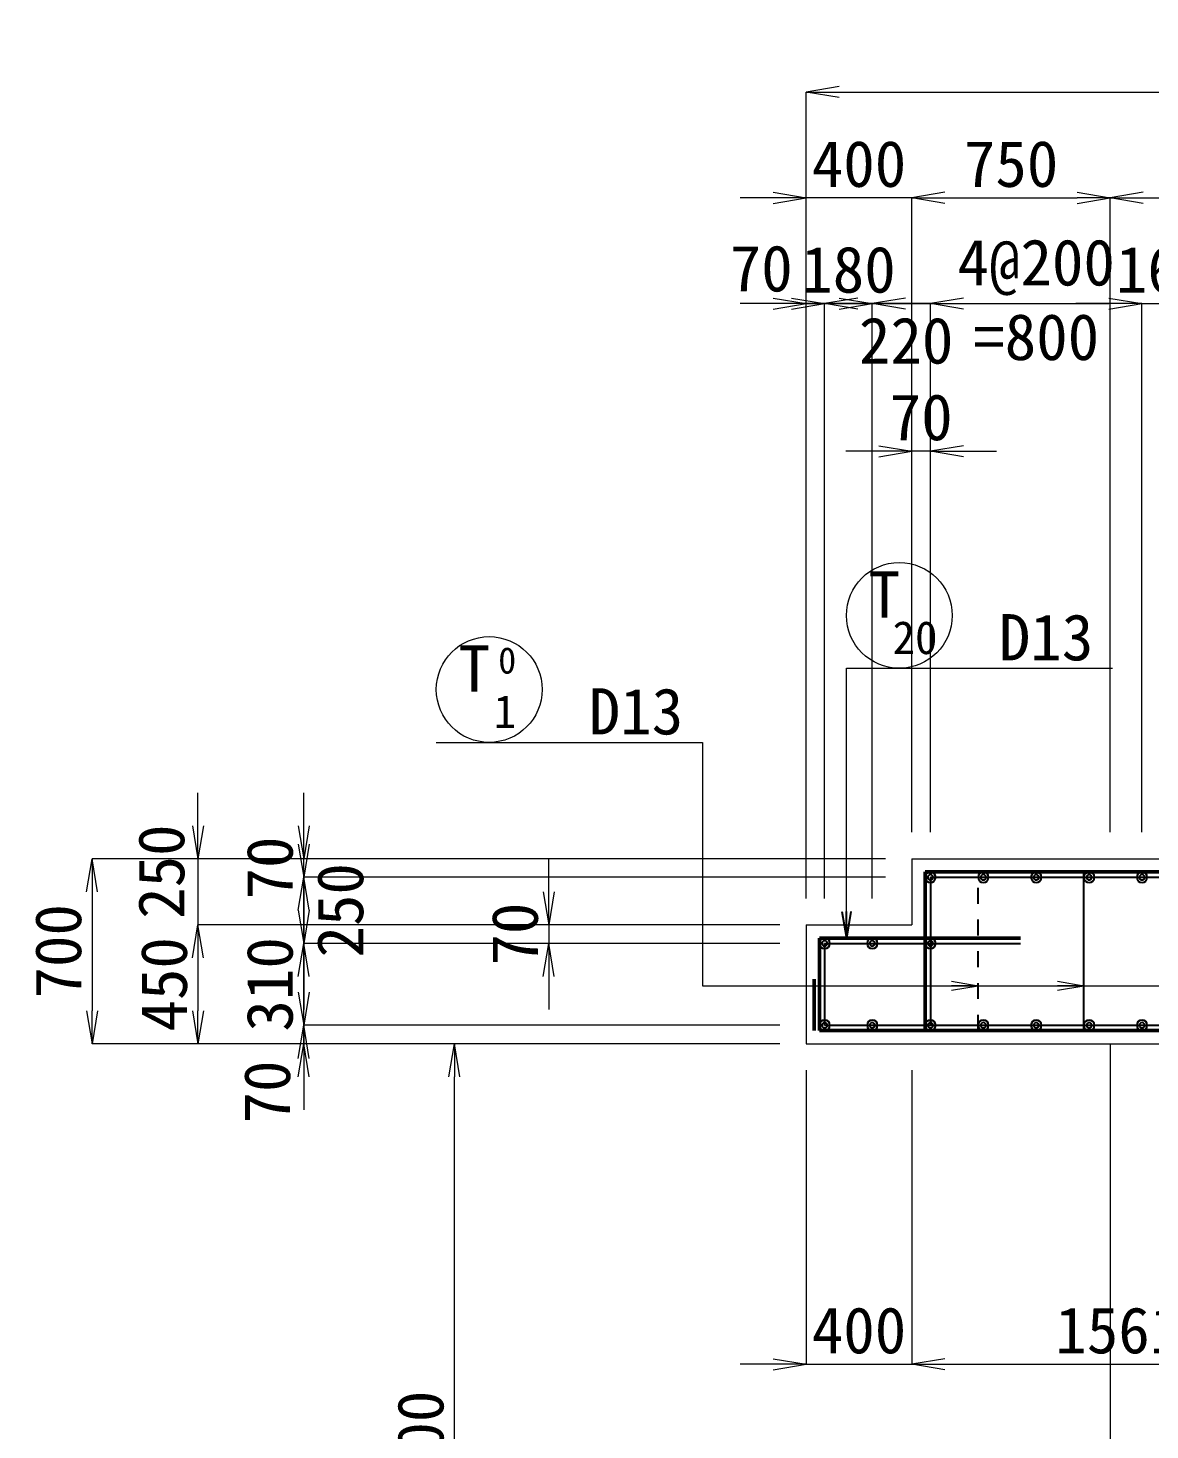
# Model space of a CAD drawing. Header units: millimetres. Extents: x 169470 to 758170, y -17820 to 11880.
# Drawn here: x 218191 to 222434, y 2723 to 8026 of the extents above; entities that cross this region are included whole.
import ezdxf
from ezdxf.enums import TextEntityAlignment as Align

# ---------------------------------------------------------------- set-up
doc = ezdxf.new("R2010")
doc.units = ezdxf.units.MM
doc.header["$LTSCALE"] = 50
doc.header["$PDSIZE"] = 300
doc.linetypes.add('SXF_跳び破線', pattern=[12, 6, -6])
doc.layers.get('Defpoints').update_dxf_attribs({"color": 151})
for name, color, linetype, lineweight in [('D-BGD', 7, 'Continuous', 13), ('D-STR', 1, 'Continuous', 50), ('D-STR-DIM', 7, 'Continuous', 13), ('D-STR-HTXT', 7, 'Continuous', 13), ('D-STR-STR2', 6, 'Continuous', 25), ('D-STR-STR3', 4, 'Continuous', 25), ('D-STR-TXT', 7, 'Continuous', 13)]:
    doc.layers.add(name, color=color, linetype=linetype, lineweight=lineweight)
doc.styles.add('MS ゴシック', font='MS Gothic.ttf')
doc.styles.add('YOKO_GOTHIC', font='MS Gothic.ttf')
doc.dimstyles.new('DIM-50', dxfattribs={"dimscale": 50, "dimtxt": 3.5, "dimasz": 2.5, "dimexe": 0, "dimexo": 2, "dimgap": 0.8, "dimtad": 1, "dimdec": 0, "dimzin": 1, "dimdsep": 46, "dimtxsty": 'MS ゴシック', "dimblk": 'OPEN', "dimcen": 0.1, "dimclrd": 256, "dimclre": 256, "dimclrt": 256, "dimaunit": 1, "dimadec": 3, "dimazin": 0, "dimtfac": 1, "dimtdec": 0, "dimtix": 1, "dimtmove": 2, "dimatfit": 3, "dimldrblk": 'OPEN', "dimfxl": 1, "dimlwd": -1, "dimlwe": -1, "dimarcsym": 2})
doc.dimstyles.new('S50', dxfattribs={"dimscale": 50, "dimtxt": 3.5, "dimasz": 2, "dimexe": 1, "dimexo": 1, "dimgap": 1, "dimtad": 1, "dimdec": 0, "dimzin": 1, "dimdsep": 46, "dimtxsty": 'YOKO_GOTHIC', "dimblk": 'OPEN', "dimcen": 0, "dimclrd": 256, "dimclre": 256, "dimclrt": 256, "dimaunit": 1, "dimadec": 3, "dimazin": 0, "dimtfac": 1, "dimtdec": 0, "dimtix": 1, "dimtmove": 2, "dimatfit": 3, "dimldrblk": 'OPEN', "dimfxl": 1, "dimlwd": -1, "dimlwe": -1, "dimarcsym": 0})

# ---------------------------------------------------------------- blocks, each defined once
blk = doc.blocks.new('0930-1')
at = {"layer": 'D-STR-STR2'}
for radius in [20, 10]:
    blk.add_circle((1654010.5, -311924.3), radius, dxfattribs=at)
blk = doc.blocks.new('_Open')
at = {"color": 0, "linetype": 'ByBlock', "lineweight": -2}
for p, q in [((-1, 0.167), (0, 0)), ((-1, -0.167), (0, 0)), ((0, 0), (-1, 0))]:
    blk.add_line(p, q, dxfattribs=at)
blk = doc.blocks.new('*D1411')
at = {"layer": 'D-STR-DIM', "transparency": 16777216}
for p, q in [((221133.7, 4733.5), (221133.7, 7783.5)), ((221258.7, 7783.5), (224208.6, 7783.5)), ((224333.6, 4983.5), (224333.6, 7783.5))]:
    blk.add_line(p, q, dxfattribs=at)
at = {"layer": 'Defpoints', "color": 0, "transparency": 16777216}
for p in [(224333.6, 7783.5), (224333.6, 4883.5), (221133.7, 4633.5)]:
    blk.add_point(p, dxfattribs=at)
at = {"layer": 'D-STR-DIM', "transparency": 16777216, "xscale": 125, "yscale": 125, "zscale": 125, "rotation": 180}
blk.add_blockref('_Open', (221133.7, 7783.5), dxfattribs=at)
at = {"layer": 'D-STR-DIM', "transparency": 16777216, "xscale": 125, "yscale": 125, "zscale": 125}
blk.add_blockref('_Open', (224333.6, 7783.5), dxfattribs=at)
at = {"layer": 'D-STR-DIM', "transparency": 16777216, "insert": (222733.7, 7911), "char_height": 175, "attachment_point": 5, "style": 'MS ゴシック'}
blk.add_mtext('3200', dxfattribs=at)
blk = doc.blocks.new('*D1412')
at = {"layer": 'D-STR-DIM', "transparency": 16777216}
for p, q in [((221533.7, 4983.5), (221533.7, 7383.5)), ((221658.7, 7383.5), (222158.7, 7383.5)), ((222283.7, 4983.5), (222283.7, 7383.5))]:
    blk.add_line(p, q, dxfattribs=at)
at = {"layer": 'Defpoints', "color": 0, "transparency": 16777216}
for p in [(222283.7, 7383.5), (221533.7, 4883.5), (222283.7, 4883.5)]:
    blk.add_point(p, dxfattribs=at)
at = {"layer": 'D-STR-DIM', "transparency": 16777216, "xscale": 125, "yscale": 125, "zscale": 125, "rotation": 180}
blk.add_blockref('_Open', (221533.7, 7383.5), dxfattribs=at)
at = {"layer": 'D-STR-DIM', "transparency": 16777216, "xscale": 125, "yscale": 125, "zscale": 125}
blk.add_blockref('_Open', (222283.7, 7383.5), dxfattribs=at)
at = {"layer": 'D-STR-DIM', "transparency": 16777216, "insert": (221908.7, 7511), "char_height": 175, "attachment_point": 5, "style": 'MS ゴシック'}
blk.add_mtext('750', dxfattribs=at)
blk = doc.blocks.new('*D1413')
at = {"layer": 'D-STR-DIM', "transparency": 16777216}
for p, q in [((222283.7, 4983.5), (222283.7, 7383.5)), ((222408.7, 7383.5), (223458.7, 7383.5)), ((223583.7, 4983.5), (223583.7, 7383.5))]:
    blk.add_line(p, q, dxfattribs=at)
at = {"layer": 'Defpoints', "color": 0, "transparency": 16777216}
for p in [(223583.7, 7383.5), (222283.7, 4883.5), (223583.7, 4883.5)]:
    blk.add_point(p, dxfattribs=at)
at = {"layer": 'D-STR-DIM', "transparency": 16777216, "xscale": 125, "yscale": 125, "zscale": 125, "rotation": 180}
blk.add_blockref('_Open', (222283.7, 7383.5), dxfattribs=at)
at = {"layer": 'D-STR-DIM', "transparency": 16777216, "xscale": 125, "yscale": 125, "zscale": 125}
blk.add_blockref('_Open', (223583.7, 7383.5), dxfattribs=at)
at = {"layer": 'D-STR-DIM', "transparency": 16777216, "insert": (222933.7, 7511), "char_height": 175, "attachment_point": 5, "style": 'MS ゴシック'}
blk.add_mtext('1300', dxfattribs=at)
blk = doc.blocks.new('*D1415')
at = {"layer": 'D-STR-DIM', "transparency": 16777216}
for p, q in [((221008.7, 6983.5), (220883.7, 6983.5)), ((221133.7, 6183.4), (221133.7, 6983.5)), ((221133.7, 6983.5), (221203.7, 6983.5)), ((221203.7, 4733.5), (221203.7, 6983.5)), ((221328.7, 6983.5), (221453.7, 6983.5))]:
    blk.add_line(p, q, dxfattribs=at)
at = {"layer": 'Defpoints', "color": 0, "transparency": 16777216}
for p in [(221203.7, 6983.5), (221133.7, 6083.4), (221203.7, 4633.5)]:
    blk.add_point(p, dxfattribs=at)
at = {"layer": 'D-STR-DIM', "transparency": 16777216, "xscale": 125, "yscale": 125, "zscale": 125}
blk.add_blockref('_Open', (221133.7, 6983.5), dxfattribs=at)
at = {"layer": 'D-STR-DIM', "transparency": 16777216, "xscale": 125, "yscale": 125, "zscale": 125, "rotation": 180}
blk.add_blockref('_Open', (221203.7, 6983.5), dxfattribs=at)
at = {"layer": 'D-STR-DIM', "transparency": 16777216, "insert": (220963.9, 7115.5), "char_height": 175, "attachment_point": 5, "style": 'MS ゴシック'}
blk.add_mtext('70', dxfattribs=at)
blk = doc.blocks.new('*D1416')
at = {"layer": 'D-STR-DIM', "transparency": 16777216}
for p, q in [((221078.7, 6983.5), (220953.7, 6983.5)), ((221203.7, 4733.5), (221203.7, 6983.5)), ((221203.7, 6983.5), (221383.9, 6983.5)), ((221383.9, 4733.5), (221383.9, 6983.5)), ((221508.9, 6983.5), (221633.9, 6983.5))]:
    blk.add_line(p, q, dxfattribs=at)
at = {"layer": 'Defpoints', "color": 0, "transparency": 16777216}
for p in [(221383.9, 6983.5), (221203.7, 4633.5), (221383.9, 4633.5)]:
    blk.add_point(p, dxfattribs=at)
at = {"layer": 'D-STR-DIM', "transparency": 16777216, "xscale": 125, "yscale": 125, "zscale": 125}
blk.add_blockref('_Open', (221203.7, 6983.5), dxfattribs=at)
at = {"layer": 'D-STR-DIM', "transparency": 16777216, "xscale": 125, "yscale": 125, "zscale": 125, "rotation": 180}
blk.add_blockref('_Open', (221383.9, 6983.5), dxfattribs=at)
at = {"layer": 'D-STR-DIM', "transparency": 16777216, "insert": (221293.8, 7111), "char_height": 175, "attachment_point": 5, "style": 'MS ゴシック'}
blk.add_mtext('180', dxfattribs=at)
blk = doc.blocks.new('*D1417')
at = {"layer": 'D-STR-DIM', "transparency": 16777216}
for p, q in [((221603.7, 4983.5), (221603.7, 6983.5)), ((221728.7, 6983.5), (222278.7, 6983.5)), ((222403.7, 4983.5), (222403.7, 6983.5))]:
    blk.add_line(p, q, dxfattribs=at)
at = {"layer": 'Defpoints', "color": 0, "transparency": 16777216}
for p in [(222403.7, 6983.5), (221603.7, 4883.5), (222403.7, 4883.5)]:
    blk.add_point(p, dxfattribs=at)
at = {"layer": 'D-STR-DIM', "transparency": 16777216, "xscale": 125, "yscale": 125, "zscale": 125, "rotation": 180}
blk.add_blockref('_Open', (221603.7, 6983.5), dxfattribs=at)
at = {"layer": 'D-STR-DIM', "transparency": 16777216, "xscale": 125, "yscale": 125, "zscale": 125}
blk.add_blockref('_Open', (222403.7, 6983.5), dxfattribs=at)
at = {"layer": 'D-STR-DIM', "transparency": 16777216, "char_height": 175, "attachment_point": 5, "style": 'MS ゴシック'}
for s, insert in [('4@200', (222003.7, 7120.3)), ('=800', (222003.7, 6856))]:
    blk.add_mtext(s, dxfattribs=dict(at, insert=insert))
blk = doc.blocks.new('*D1418')
at = {"layer": 'D-STR-DIM', "transparency": 16777216}
for p, q in [((222278.7, 6983.5), (222153.7, 6983.5)), ((222403.7, 4983.5), (222403.7, 6983.5)), ((222403.7, 6983.5), (222563.7, 6983.5)), ((222563.7, 4983.5), (222563.7, 6983.5)), ((222688.7, 6983.5), (222813.7, 6983.5))]:
    blk.add_line(p, q, dxfattribs=at)
at = {"layer": 'Defpoints', "color": 0, "transparency": 16777216}
for p in [(222563.7, 6983.5), (222403.7, 4883.5), (222563.7, 4883.5)]:
    blk.add_point(p, dxfattribs=at)
at = {"layer": 'D-STR-DIM', "transparency": 16777216, "xscale": 125, "yscale": 125, "zscale": 125}
blk.add_blockref('_Open', (222403.7, 6983.5), dxfattribs=at)
at = {"layer": 'D-STR-DIM', "transparency": 16777216, "xscale": 125, "yscale": 125, "zscale": 125, "rotation": 180}
blk.add_blockref('_Open', (222563.7, 6983.5), dxfattribs=at)
at = {"layer": 'D-STR-DIM', "transparency": 16777216, "insert": (222483.7, 7111), "char_height": 175, "attachment_point": 5, "style": 'MS ゴシック'}
blk.add_mtext('160', dxfattribs=at)
blk = doc.blocks.new('*D1420')
at = {"layer": 'D-STR-DIM', "transparency": 16777216}
for p, q in [((221258.9, 6983.5), (221133.9, 6983.5)), ((221383.9, 4733.5), (221383.9, 6983.5)), ((221603.7, 6983.5), (221383.9, 6983.5)), ((221603.7, 4983.5), (221603.7, 6983.5)), ((221728.7, 6983.5), (221853.7, 6983.5))]:
    blk.add_line(p, q, dxfattribs=at)
at = {"layer": 'Defpoints', "color": 0, "transparency": 16777216}
for p in [(221383.9, 6983.5), (221603.7, 4883.5), (221383.9, 4633.5)]:
    blk.add_point(p, dxfattribs=at)
at = {"layer": 'D-STR-DIM', "transparency": 16777216, "xscale": 125, "yscale": 125, "zscale": 125}
blk.add_blockref('_Open', (221383.9, 6983.5), dxfattribs=at)
at = {"layer": 'D-STR-DIM', "transparency": 16777216, "xscale": 125, "yscale": 125, "zscale": 125, "rotation": 180}
blk.add_blockref('_Open', (221603.7, 6983.5), dxfattribs=at)
at = {"layer": 'D-STR-DIM', "transparency": 16777216, "insert": (221511.9, 6842.5), "char_height": 175, "attachment_point": 5, "style": 'MS ゴシック'}
blk.add_mtext('220', dxfattribs=at)
blk = doc.blocks.new('*D1422')
at = {"layer": 'D-STR-DIM', "transparency": 16777216}
for p, q in [((221008.7, 7383.5), (220883.7, 7383.5)), ((221133.7, 4733.5), (221133.7, 7383.5)), ((221533.7, 7383.5), (221133.7, 7383.5)), ((221533.7, 4983.5), (221533.7, 7383.5)), ((221658.7, 7383.5), (221783.7, 7383.5))]:
    blk.add_line(p, q, dxfattribs=at)
at = {"layer": 'Defpoints', "color": 0, "transparency": 16777216}
for p in [(221133.7, 7383.5), (221533.7, 4883.5), (221133.7, 4633.5)]:
    blk.add_point(p, dxfattribs=at)
at = {"layer": 'D-STR-DIM', "transparency": 16777216, "xscale": 125, "yscale": 125, "zscale": 125}
blk.add_blockref('_Open', (221133.7, 7383.5), dxfattribs=at)
at = {"layer": 'D-STR-DIM', "transparency": 16777216, "xscale": 125, "yscale": 125, "zscale": 125, "rotation": 180}
blk.add_blockref('_Open', (221533.7, 7383.5), dxfattribs=at)
at = {"layer": 'D-STR-DIM', "transparency": 16777216, "insert": (221333.7, 7511), "char_height": 175, "attachment_point": 5, "style": 'MS ゴシック'}
blk.add_mtext('400', dxfattribs=at)
blk = doc.blocks.new('*D1423')
at = {"layer": 'D-STR-DIM', "transparency": 16777216}
for p, q in [((221408.7, 6425.2), (221283.7, 6425.2)), ((221533.7, 4983.5), (221533.7, 6425.2)), ((221603.7, 6425.2), (221533.7, 6425.2)), ((221603.7, 4983.5), (221603.7, 6425.2)), ((221728.7, 6425.2), (221853.7, 6425.2))]:
    blk.add_line(p, q, dxfattribs=at)
at = {"layer": 'Defpoints', "color": 0, "transparency": 16777216}
for p in [(221533.7, 6425.2), (221533.7, 4883.5), (221603.7, 4883.5)]:
    blk.add_point(p, dxfattribs=at)
at = {"layer": 'D-STR-DIM', "transparency": 16777216, "xscale": 125, "yscale": 125, "zscale": 125}
blk.add_blockref('_Open', (221533.7, 6425.2), dxfattribs=at)
at = {"layer": 'D-STR-DIM', "transparency": 16777216, "xscale": 125, "yscale": 125, "zscale": 125, "rotation": 180}
blk.add_blockref('_Open', (221603.7, 6425.2), dxfattribs=at)
at = {"layer": 'D-STR-DIM', "transparency": 16777216, "insert": (221568.7, 6552.7), "char_height": 175, "attachment_point": 5, "style": 'MS ゴシック'}
blk.add_mtext('70', dxfattribs=at)
blk = doc.blocks.new('*D1449')
at = {"layer": 'D-STR-DIM', "transparency": 16777216}
for p, q in [((221433.7, 4883.5), (218433.7, 4883.5)), ((218433.7, 4758.5), (218433.7, 4308.5)), ((221033.7, 4183.5), (218433.7, 4183.5))]:
    blk.add_line(p, q, dxfattribs=at)
at = {"layer": 'Defpoints', "color": 0, "transparency": 16777216}
for p in [(221533.7, 4883.5), (218433.7, 4183.5), (221133.7, 4183.5)]:
    blk.add_point(p, dxfattribs=at)
at = {"layer": 'D-STR-DIM', "transparency": 16777216, "xscale": 125, "yscale": 125, "zscale": 125}
for p, rotation in [((218433.7, 4883.5), 90), ((218433.7, 4183.5), 270)]:
    blk.add_blockref('_Open', p, dxfattribs=dict(at, rotation=rotation))
at = {"layer": 'D-STR-DIM', "transparency": 16777216, "insert": (218306.2, 4533.5), "char_height": 175, "attachment_point": 5, "rotation": 90, "style": 'MS ゴシック'}
blk.add_mtext('700', dxfattribs=at)
blk = doc.blocks.new('*D1450')
at = {"layer": 'D-STR-DIM', "transparency": 16777216}
for p, q in [((218833.7, 5008.5), (218833.7, 5133.5)), ((221433.7, 4883.5), (218833.7, 4883.5)), ((218833.7, 4883.5), (218833.7, 4633.5)), ((221033.7, 4633.5), (218833.7, 4633.5)), ((218833.7, 4508.5), (218833.7, 4383.5))]:
    blk.add_line(p, q, dxfattribs=at)
at = {"layer": 'Defpoints', "color": 0, "transparency": 16777216}
for p in [(221533.7, 4883.5), (218833.7, 4633.5), (221133.7, 4633.5)]:
    blk.add_point(p, dxfattribs=at)
at = {"layer": 'D-STR-DIM', "transparency": 16777216, "xscale": 125, "yscale": 125, "zscale": 125}
for p, rotation in [((218833.7, 4883.5), 270), ((218833.7, 4633.5), 90)]:
    blk.add_blockref('_Open', p, dxfattribs=dict(at, rotation=rotation))
at = {"layer": 'D-STR-DIM', "transparency": 16777216, "insert": (218696.2, 4834.7), "char_height": 175, "attachment_point": 5, "rotation": 90, "style": 'MS ゴシック'}
blk.add_mtext('250', dxfattribs=at)
blk = doc.blocks.new('*D1451')
at = {"layer": 'D-STR-DIM', "transparency": 16777216}
for p, q in [((221033.7, 4633.5), (218833.7, 4633.5)), ((218833.7, 4508.5), (218833.7, 4308.5)), ((221033.7, 4183.5), (218833.7, 4183.5))]:
    blk.add_line(p, q, dxfattribs=at)
at = {"layer": 'Defpoints', "color": 0, "transparency": 16777216}
for p in [(221133.7, 4633.5), (218833.7, 4183.5), (221133.7, 4183.5)]:
    blk.add_point(p, dxfattribs=at)
at = {"layer": 'D-STR-DIM', "transparency": 16777216, "xscale": 125, "yscale": 125, "zscale": 125}
for p, rotation in [((218833.7, 4633.5), 90), ((218833.7, 4183.5), 270)]:
    blk.add_blockref('_Open', p, dxfattribs=dict(at, rotation=rotation))
at = {"layer": 'D-STR-DIM', "transparency": 16777216, "insert": (218706.2, 4408.5), "char_height": 175, "attachment_point": 5, "rotation": 90, "style": 'MS ゴシック'}
blk.add_mtext('450', dxfattribs=at)
blk = doc.blocks.new('*D1452')
at = {"layer": 'D-STR-DIM', "transparency": 16777216}
for p, q in [((219233.7, 4378.5), (219233.7, 4503.5)), ((221033.7, 4253.5), (219233.7, 4253.5)), ((219233.7, 4183.5), (219233.7, 4253.5)), ((221033.7, 4183.5), (219233.7, 4183.5)), ((219233.7, 4058.5), (219233.7, 3933.5))]:
    blk.add_line(p, q, dxfattribs=at)
at = {"layer": 'Defpoints', "color": 0, "transparency": 16777216}
for p in [(219233.7, 4253.5), (221133.7, 4253.5), (221133.7, 4183.5)]:
    blk.add_point(p, dxfattribs=at)
at = {"layer": 'D-STR-DIM', "transparency": 16777216, "xscale": 125, "yscale": 125, "zscale": 125}
for p, rotation in [((219233.7, 4253.5), 270), ((219233.7, 4183.5), 90)]:
    blk.add_blockref('_Open', p, dxfattribs=dict(at, rotation=rotation))
at = {"layer": 'D-STR-DIM', "transparency": 16777216, "insert": (219096.2, 4001.3), "char_height": 175, "attachment_point": 5, "rotation": 90, "style": 'MS ゴシック'}
blk.add_mtext('70', dxfattribs=at)
blk = doc.blocks.new('*D1453')
at = {"layer": 'D-STR-DIM', "transparency": 16777216}
for p, q in [((219233.7, 4688.5), (219233.7, 4813.5)), ((221033.7, 4563.5), (219233.7, 4563.5)), ((219233.7, 4253.5), (219233.7, 4563.5)), ((221033.7, 4253.5), (219233.7, 4253.5)), ((219233.7, 4128.5), (219233.7, 4003.5))]:
    blk.add_line(p, q, dxfattribs=at)
at = {"layer": 'Defpoints', "color": 0, "transparency": 16777216}
for p in [(219233.7, 4563.5), (221133.7, 4563.5), (221133.7, 4253.5)]:
    blk.add_point(p, dxfattribs=at)
at = {"layer": 'D-STR-DIM', "transparency": 16777216, "xscale": 125, "yscale": 125, "zscale": 125}
for p, rotation in [((219233.7, 4563.5), 270), ((219233.7, 4253.5), 90)]:
    blk.add_blockref('_Open', p, dxfattribs=dict(at, rotation=rotation))
at = {"layer": 'D-STR-DIM', "transparency": 16777216, "insert": (219106.2, 4408.5), "char_height": 175, "attachment_point": 5, "rotation": 90, "style": 'MS ゴシック'}
blk.add_mtext('310', dxfattribs=at)
blk = doc.blocks.new('*D1454')
at = {"layer": 'D-STR-DIM', "transparency": 16777216}
for p, q in [((219233.7, 4938.5), (219233.7, 5063.5)), ((221433.7, 4813.5), (219233.7, 4813.5)), ((219233.7, 4563.5), (219233.7, 4813.5)), ((221033.7, 4563.5), (219233.7, 4563.5)), ((219233.7, 4438.5), (219233.7, 4313.5))]:
    blk.add_line(p, q, dxfattribs=at)
at = {"layer": 'Defpoints', "color": 0, "transparency": 16777216}
for p in [(219233.7, 4813.5), (221533.7, 4813.5), (221133.7, 4563.5)]:
    blk.add_point(p, dxfattribs=at)
at = {"layer": 'D-STR-DIM', "transparency": 16777216, "xscale": 125, "yscale": 125, "zscale": 125}
for p, rotation in [((219233.7, 4813.5), 270), ((219233.7, 4563.5), 90)]:
    blk.add_blockref('_Open', p, dxfattribs=dict(at, rotation=rotation))
at = {"layer": 'D-STR-DIM', "transparency": 16777216, "insert": (219372.7, 4688.5), "char_height": 175, "attachment_point": 5, "rotation": 90, "style": 'MS ゴシック'}
blk.add_mtext('250', dxfattribs=at)
blk = doc.blocks.new('*D1455')
at = {"layer": 'D-STR-DIM', "transparency": 16777216}
for p, q in [((219233.7, 5008.5), (219233.7, 5133.5)), ((221433.7, 4883.5), (219233.7, 4883.5)), ((219233.7, 4813.5), (219233.7, 4883.5)), ((221433.7, 4813.5), (219233.7, 4813.5)), ((219233.7, 4688.5), (219233.7, 4563.5))]:
    blk.add_line(p, q, dxfattribs=at)
at = {"layer": 'Defpoints', "color": 0, "transparency": 16777216}
for p in [(219233.7, 4883.5), (221533.7, 4883.5), (221533.7, 4813.5)]:
    blk.add_point(p, dxfattribs=at)
at = {"layer": 'D-STR-DIM', "transparency": 16777216, "xscale": 125, "yscale": 125, "zscale": 125}
for p, rotation in [((219233.7, 4883.5), 270), ((219233.7, 4813.5), 90)]:
    blk.add_blockref('_Open', p, dxfattribs=dict(at, rotation=rotation))
at = {"layer": 'D-STR-DIM', "transparency": 16777216, "insert": (219106.2, 4848.5), "char_height": 175, "attachment_point": 5, "rotation": 90, "style": 'MS ゴシック'}
blk.add_mtext('70', dxfattribs=at)
blk = doc.blocks.new('*D1456')
at = {"layer": 'D-STR-DIM', "transparency": 16777216}
for p, q in [((221133.7, 4083.5), (221133.7, 2971.2)), ((221533.7, 4083.5), (221533.7, 2971.2)), ((221008.7, 2971.2), (220883.7, 2971.2)), ((221133.7, 2971.2), (221533.7, 2971.2)), ((221658.7, 2971.2), (221783.7, 2971.2))]:
    blk.add_line(p, q, dxfattribs=at)
at = {"layer": 'Defpoints', "color": 0, "transparency": 16777216}
for p in [(221133.7, 4183.5), (221533.7, 4183.5), (221533.7, 2971.2)]:
    blk.add_point(p, dxfattribs=at)
at = {"layer": 'D-STR-DIM', "transparency": 16777216, "xscale": 125, "yscale": 125, "zscale": 125}
blk.add_blockref('_Open', (221133.7, 2971.2), dxfattribs=at)
at = {"layer": 'D-STR-DIM', "transparency": 16777216, "xscale": 125, "yscale": 125, "zscale": 125, "rotation": 180}
blk.add_blockref('_Open', (221533.7, 2971.2), dxfattribs=at)
at = {"layer": 'D-STR-DIM', "transparency": 16777216, "insert": (221333.7, 3098.7), "char_height": 175, "attachment_point": 5, "style": 'MS ゴシック'}
blk.add_mtext('400', dxfattribs=at)
blk = doc.blocks.new('*D1457')
at = {"layer": 'D-STR-DIM', "transparency": 16777216}
for p, q in [((221533.7, 4083.5), (221533.7, 2971.2)), ((223094.7, 4083.5), (223094.7, 2971.2)), ((221658.7, 2971.2), (222969.7, 2971.2))]:
    blk.add_line(p, q, dxfattribs=at)
at = {"layer": 'Defpoints', "color": 0, "transparency": 16777216}
for p in [(221533.7, 4183.5), (223094.7, 4183.5), (223094.7, 2971.2)]:
    blk.add_point(p, dxfattribs=at)
at = {"layer": 'D-STR-DIM', "transparency": 16777216, "xscale": 125, "yscale": 125, "zscale": 125, "rotation": 180}
blk.add_blockref('_Open', (221533.7, 2971.2), dxfattribs=at)
at = {"layer": 'D-STR-DIM', "transparency": 16777216, "xscale": 125, "yscale": 125, "zscale": 125}
blk.add_blockref('_Open', (223094.7, 2971.2), dxfattribs=at)
at = {"layer": 'D-STR-DIM', "transparency": 16777216, "insert": (222314.2, 3098.7), "char_height": 175, "attachment_point": 5, "style": 'MS ゴシック'}
blk.add_mtext('1561', dxfattribs=at)
blk = doc.blocks.new('*D1970')
at = {"layer": 'D-STR-DIM', "transparency": 16777216}
for p, q in [((221033.7, 4183.5), (219803.7, 4183.5)), ((219803.7, 1208.5), (219803.7, 4058.5)), ((222183.7, 1083.5), (219803.7, 1083.5))]:
    blk.add_line(p, q, dxfattribs=at)
at = {"layer": 'Defpoints', "color": 0, "transparency": 16777216}
for p in [(219803.7, 4183.5), (221133.7, 4183.5), (222283.7, 1083.5)]:
    blk.add_point(p, dxfattribs=at)
at = {"layer": 'D-STR-DIM', "transparency": 16777216, "xscale": 125, "yscale": 125, "zscale": 125}
for p, rotation in [((219803.7, 4183.5), 90), ((219803.7, 1083.5), 270)]:
    blk.add_blockref('_Open', p, dxfattribs=dict(at, rotation=rotation))
at = {"layer": 'D-STR-DIM', "transparency": 16777216, "insert": (219676.2, 2633.5), "char_height": 175, "attachment_point": 5, "rotation": 90, "style": 'MS ゴシック'}
blk.add_mtext('3100', dxfattribs=at)
blk = doc.blocks.new('*D1260')
at = {"layer": 'D-STR-DIM', "transparency": 16777216}
for p, q in [((220160.6, 4758.5), (220160.6, 4883.5)), ((221033.7, 4633.5), (220160.6, 4633.5)), ((220160.6, 4633.5), (220160.6, 4563.5)), ((221033.7, 4563.5), (220160.6, 4563.5)), ((220160.6, 4438.5), (220160.6, 4313.5))]:
    blk.add_line(p, q, dxfattribs=at)
at = {"layer": 'Defpoints', "color": 0, "transparency": 16777216}
for p in [(221133.7, 4633.5), (220160.6, 4563.5), (221133.7, 4563.5)]:
    blk.add_point(p, dxfattribs=at)
at = {"layer": 'D-STR-DIM', "transparency": 16777216, "xscale": 125, "yscale": 125, "zscale": 125}
for p, rotation in [((220160.6, 4633.5), 270), ((220160.6, 4563.5), 90)]:
    blk.add_blockref('_Open', p, dxfattribs=dict(at, rotation=rotation))
at = {"layer": 'D-STR-DIM', "transparency": 16777216, "insert": (220033.1, 4598.5), "char_height": 175, "attachment_point": 5, "rotation": 90, "style": 'MS ゴシック'}
blk.add_mtext('70', dxfattribs=at)

msp = doc.modelspace()

# ---------------------------------------------------------------- linework, layer by layer
at = {"layer": 'D-BGD'}
for p, q in [((221533.73, 4883.49), (224333.73, 4883.49)), ((221533.73, 4883.49), (221533.73, 4633.49)), ((221133.73, 4633.49), (221133.73, 4183.49)), ((221133.73, 4633.49), (221533.73, 4633.49)), ((221133.73, 4183.49), (224333.73, 4183.49)), ((222283.73, 4183.49), (222283.73, 1083.49))]:
    msp.add_line(p, q, dxfattribs=at)
at = {"layer": 'D-STR'}
for p, q in [((221583.73, 4833.49), (224283.73, 4833.49)), ((221583.73, 4833.49), (221583.73, 4233.49)), ((221183.73, 4583.49), (221183.73, 4233.49)), ((221943.86, 4583.49), (221183.73, 4583.49)), ((221163.73, 4428.49), (221163.73, 4233.49)), ((221183.73, 4233.49), (224283.73, 4233.49))]:
    msp.add_line(p, q, dxfattribs=at)
at = {"layer": 'D-STR-HTXT'}
for p, q in [((221286.03, 5603.83), (222292.59, 5603.83)), ((219735.21, 5323.71), (220741.77, 5323.71)), ((220741.77, 5323.71), (220741.77, 4403.42)), ((220741.77, 4403.42), (223843.86, 4403.42))]:
    msp.add_line(p, q, dxfattribs=at)
for centre in [(221486.03, 5803.83), (219935.21, 5523.71)]:
    msp.add_circle(centre, 200, dxfattribs=at)
at = {"layer": 'D-STR-STR3', "linetype": 'SXF_跳び破線', "ltscale": 0.2}
msp.add_line((221783.86, 4233.49), (221783.86, 4833.49), dxfattribs=at)
at = {"layer": 'D-STR-STR3'}
msp.add_line((222183.86, 4233.49), (222183.86, 4833.49), dxfattribs=at)
at = {"layer": 'Defpoints'}
for p, q in [((221603.73, 4813.49), (224263.73, 4813.49)), ((221603.73, 4813.49), (221603.73, 4253.49)), ((221203.73, 4563.49), (221203.73, 4253.49)), ((221203.73, 4563.49), (221943.86, 4563.49)), ((221203.73, 4253.49), (224263.73, 4253.49))]:
    msp.add_line(p, q, dxfattribs=at)

# ---------------------------------------------------------------- block references
at = {"layer": 'D-STR-HTXT', "xscale": 100, "yscale": 100, "zscale": 100}
for p in [(221783.86, 4403.42), (222183.86, 4403.42)]:
    msp.add_blockref('_Open', p, dxfattribs=at)
at = {"layer": 'D-STR-STR2', "xscale": -1, "rotation": 180}
for p in [(-1432406.75, -307110.81), (-1432206.62, -307110.81), (-1432006.62, -307110.81), (-1431806.62, -307110.81), (-1431606.62, -307110.81), (-1432806.75, -307360.81), (-1432626.62, -307360.81), (-1432406.75, -307360.81), (-1432806.75, -307670.81), (-1432626.62, -307670.81), (-1432406.75, -307670.81), (-1432206.62, -307670.81), (-1432006.62, -307670.81), (-1431806.62, -307670.81), (-1431606.62, -307670.81)]:
    msp.add_blockref('0930-1', p, dxfattribs=at)

# ---------------------------------------------------------------- texts
at = {"layer": 'D-STR-TXT', "style": 'YOKO_GOTHIC'}
for s, height, p in [('T', 175, (221429.76, 5795.52)), ('20', 125, (221545.42, 5657.71)), ('T', 175, (219878.94, 5515.4)), ('0', 100, (220003.33, 5583.9)), ('1', 125, (219994.6, 5377.59))]:
    msp.add_text(s, height=height, dxfattribs=at).set_placement(p, align=Align.CENTER)
for p in [(221862.55, 5633.83), (220311.73, 5353.71)]:
    msp.add_text('D13', height=175, dxfattribs=at).set_placement(p)

# ---------------------------------------------------------------- dimensions: what is measured, and where the dimension line sits
at = {"layer": 'D-STR-DIM'}
for base, p1, p2, angle, picture, middle in [((224333.61, 7783.49), (221133.73, 4633.49), (224333.61, 4883.49), 180, '*D1411', (222733.67, 7910.99)), ((221133.73, 7383.49), (221533.73, 4883.49), (221133.73, 4633.49), 180, '*D1422', (221333.73, 7510.99)), ((222283.73, 7383.49), (221533.73, 4883.49), (222283.73, 4883.49), 180, '*D1412', (221908.73, 7510.99)), ((223583.73, 7383.49), (222283.73, 4883.49), (223583.73, 4883.49), 180, '*D1413', (222933.73, 7510.99)), ((221383.86, 6983.49), (221203.73, 4633.49), (221383.86, 4633.49), 180, '*D1416', (221293.8, 7110.99)), ((222563.73, 6983.49), (222403.73, 4883.49), (222563.73, 4883.49), 180, '*D1418', (222483.73, 7110.99)), ((221533.73, 6425.16), (221603.73, 4883.49), (221533.73, 4883.49), 180, '*D1423', (221568.73, 6552.66)), ((219233.73, 4883.49), (221533.73, 4813.49), (221533.73, 4883.49), 90, '*D1455', (219106.23, 4848.49)), ((218433.73, 4183.49), (221533.73, 4883.49), (221133.73, 4183.49), 90, '*D1449', (218306.23, 4533.49)), ((220160.62, 4563.49), (221133.73, 4633.49), (221133.73, 4563.49), 90, '*D1260', (220033.12, 4598.49)), ((219233.73, 4563.49), (221133.73, 4253.49), (221133.73, 4563.49), 90, '*D1453', (219106.23, 4408.49)), ((218833.73, 4183.49), (221133.73, 4633.49), (221133.73, 4183.49), 90, '*D1451', (218706.23, 4408.49)), ((219803.65, 4183.49), (222283.73, 1083.49), (221133.73, 4183.49), 90, '*D1970', (219676.15, 2633.49))]:
    dim = msp.add_linear_dim(base=base, p1=p1, p2=p2, angle=angle, dimstyle='DIM-50', dxfattribs=at)
    dim.commit()
    dim.dimension.update_dxf_attribs({"geometry": picture, "text_midpoint": middle})
for base, p1, p2, angle, picture, middle in [((221203.73, 6983.49), (221133.73, 6083.39), (221203.73, 4633.49), 180, '*D1415', (220963.88, 7115.49)), ((221383.86, 6983.49), (221603.73, 4883.49), (221383.86, 4633.49), 180, '*D1420', (221511.88, 6842.49)), ((218833.73, 4633.49), (221533.73, 4883.49), (221133.73, 4633.49), 90, '*D1450', (218696.23, 4834.71)), ((219233.73, 4813.49), (221133.73, 4563.49), (221533.73, 4813.49), 90, '*D1454', (219372.7, 4688.49)), ((219233.73, 4253.49), (221133.73, 4183.49), (221133.73, 4253.49), 90, '*D1452', (219096.23, 4001.26))]:
    dim = msp.add_linear_dim(base=base, p1=p1, p2=p2, angle=angle, dimstyle='DIM-50', dxfattribs=at)
    dim.commit()
    dim.dimension.update_dxf_attribs({"geometry": picture, "text_midpoint": middle, "dimtype": 160})
dim = msp.add_linear_dim(base=(222403.73, 6983.49), p1=(221603.73, 4883.49), p2=(222403.73, 4883.49), angle=180, text='4@200\\X=<>', dimstyle='DIM-50', dxfattribs=at)
dim.commit()
dim.dimension.update_dxf_attribs({"geometry": '*D1417', "text_midpoint": (222003.73, 6983.49)})
for base, p1, p2, picture, middle in [((221533.73, 2971.2), (221133.73, 4183.49), (221533.73, 4183.49), '*D1456', (221333.73, 3098.7)), ((223094.73, 2971.2), (221533.73, 4183.49), (223094.73, 4183.49), '*D1457', (222314.23, 3098.7))]:
    dim = msp.add_linear_dim(base=base, p1=p1, p2=p2, dimstyle='DIM-50', dxfattribs=at)
    dim.commit()
    dim.dimension.update_dxf_attribs({"geometry": picture, "text_midpoint": middle})

# ---------------------------------------------------------------- leaders
at = {"layer": 'D-STR-HTXT'}
msp.add_leader([(221286.03, 4583.49), (221286.03, 5603.83)], dimstyle='S50', dxfattribs=at)

doc.saveas('drawing.dxf')
